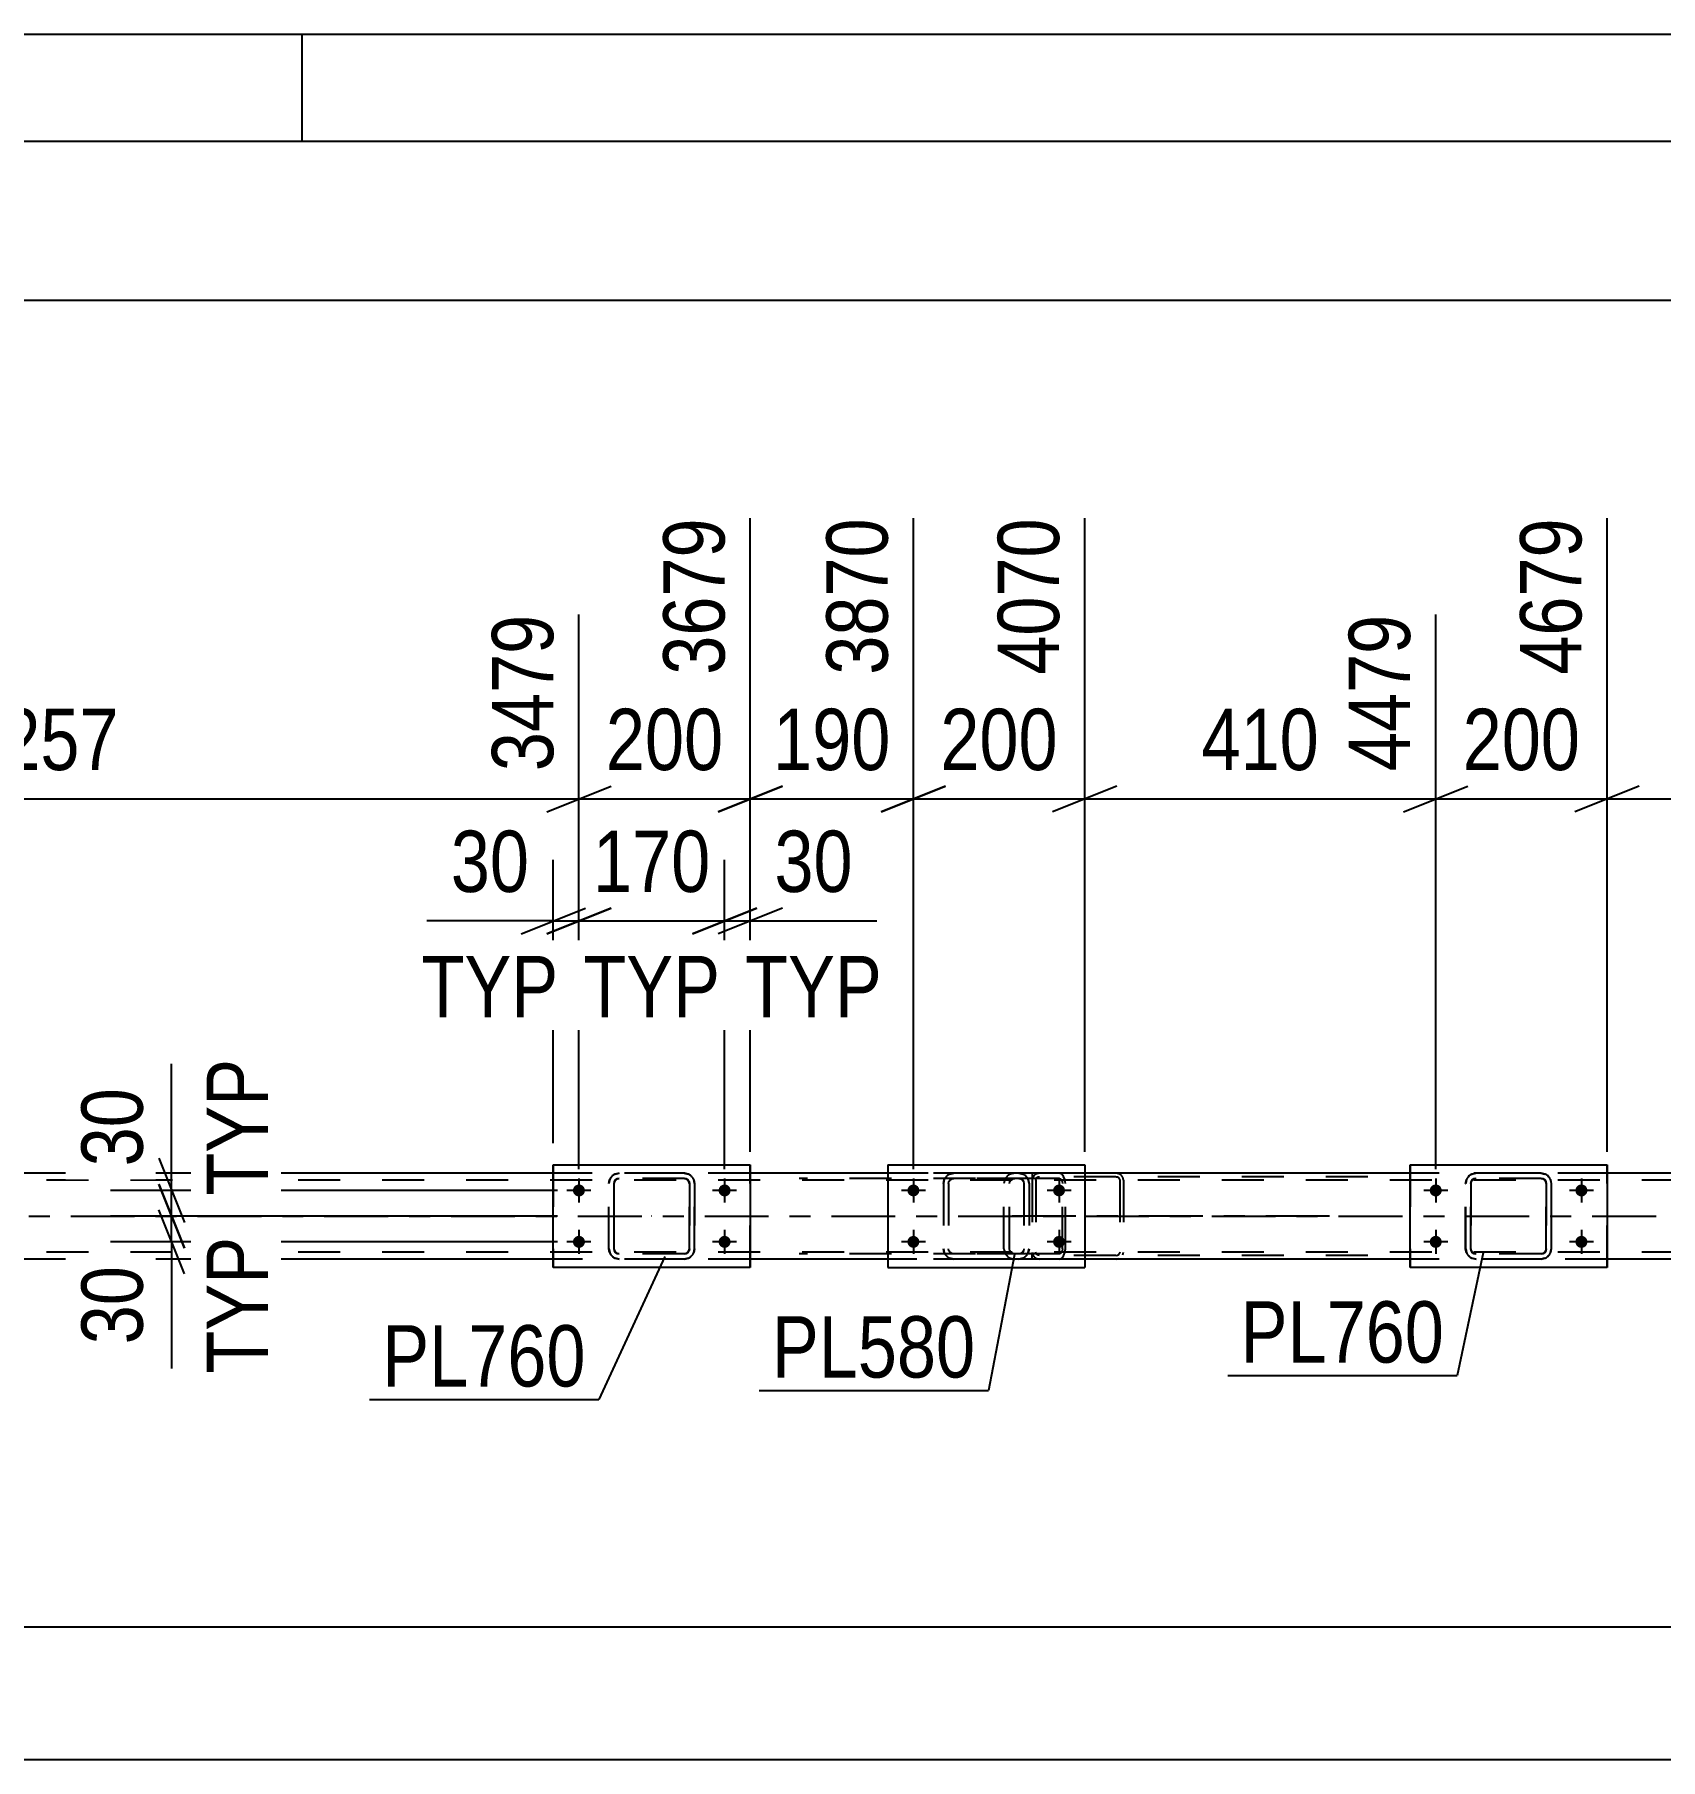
# Model space of a CAD drawing. Header units: millimetres. Extents: x -85 to 756, y -444 to 150.
# Drawn here: x 113.8 to 189.7, y 69.3 to 149.8 of the extents above; entities that cross this region are included whole.
import ezdxf

# ---------------------------------------------------------------- set-up
doc = ezdxf.new("R2010")
doc.units = ezdxf.units.MM
doc.linetypes.add('DXK_LINE_DOT2', pattern=[3.9198, 1.9599, -1.9599])
doc.linetypes.add('DXK_LINE_DOT3', pattern=[5.9187, 2.979, -0.9799, 0.9799, -0.9799])
doc.styles.add('Arial Narrow', font='ARIALN.TTF', dxfattribs={"height": 0.2})

# ---------------------------------------------------------------- blocks, each defined once
blk = doc.blocks.new('Unknown-814409655-1133')
at = {"color": 5, "linetype": 'Continuous'}
for p, q in [((756.248, 149.79), (-84.752, 149.79)), ((126.248, 144.79), (126.248, 149.79)), ((751.248, 144.79), (-79.752, 144.79))]:
    blk.add_line(p, q, dxfattribs=at)
blk = doc.blocks.new('Bolt-814409655-2665 - 2513')
at = {"linetype": 'Continuous'}
for points in [[(178.892, 95.829), (178.898, 95.887), (178.916, 95.943), (178.945, 95.994), (178.984, 96.037), (179.032, 96.071), (179.085, 96.095), (179.142, 96.107), (179.201, 96.107), (179.258, 96.095), (179.312, 96.071), (179.359, 96.037), (179.398, 95.994), (179.427, 95.943), (179.445, 95.887), (179.452, 95.829), (179.445, 95.771), (179.427, 95.715), (179.398, 95.664), (179.359, 95.621), (179.312, 95.586), (179.258, 95.563), (179.201, 95.551), (179.142, 95.551), (179.085, 95.563), (179.032, 95.586), (178.984, 95.621), (178.945, 95.664), (178.916, 95.715), (178.898, 95.771)], [(185.692, 95.829), (185.698, 95.887), (185.716, 95.943), (185.745, 95.994), (185.784, 96.037), (185.832, 96.071), (185.885, 96.095), (185.942, 96.107), (186.001, 96.107), (186.058, 96.095), (186.112, 96.071), (186.159, 96.037), (186.198, 95.994), (186.227, 95.943), (186.245, 95.887), (186.252, 95.829), (186.245, 95.771), (186.227, 95.715), (186.198, 95.664), (186.159, 95.621), (186.112, 95.586), (186.058, 95.563), (186.001, 95.551), (185.942, 95.551), (185.885, 95.563), (185.832, 95.586), (185.784, 95.621), (185.745, 95.664), (185.716, 95.715), (185.698, 95.771)], [(178.892, 93.429), (178.898, 93.487), (178.916, 93.543), (178.945, 93.594), (178.984, 93.637), (179.032, 93.671), (179.085, 93.695), (179.142, 93.707), (179.201, 93.707), (179.258, 93.695), (179.312, 93.671), (179.359, 93.637), (179.398, 93.594), (179.427, 93.543), (179.445, 93.487), (179.452, 93.429), (179.445, 93.371), (179.427, 93.315), (179.398, 93.264), (179.359, 93.221), (179.312, 93.186), (179.258, 93.163), (179.201, 93.151), (179.142, 93.151), (179.085, 93.163), (179.032, 93.186), (178.984, 93.221), (178.945, 93.264), (178.916, 93.315), (178.898, 93.371)], [(185.692, 93.429), (185.698, 93.487), (185.716, 93.543), (185.745, 93.594), (185.784, 93.637), (185.832, 93.671), (185.885, 93.695), (185.942, 93.707), (186.001, 93.707), (186.058, 93.695), (186.112, 93.671), (186.159, 93.637), (186.198, 93.594), (186.227, 93.543), (186.245, 93.487), (186.252, 93.429), (186.245, 93.371), (186.227, 93.315), (186.198, 93.264), (186.159, 93.221), (186.112, 93.186), (186.058, 93.163), (186.001, 93.151), (185.942, 93.151), (185.885, 93.163), (185.832, 93.186), (185.784, 93.221), (185.745, 93.264), (185.716, 93.315), (185.698, 93.371)]]:
    blk.add_hatch(color=1, dxfattribs=at).paths.add_polyline_path(points)
at = {"color": 1, "linetype": 'Continuous'}
for p, q in [((179.732, 95.829), (178.612, 95.829)), ((179.172, 96.389), (179.172, 95.269)), ((186.532, 95.829), (185.412, 95.829)), ((185.972, 96.389), (185.972, 95.269)), ((179.732, 93.429), (178.612, 93.429)), ((179.172, 93.989), (179.172, 92.869)), ((186.532, 93.429), (185.412, 93.429)), ((185.972, 93.989), (185.972, 92.869))]:
    blk.add_line(p, q, dxfattribs=at)
blk = doc.blocks.new('Part-814409655-2651 - 2513')
at = {"color": 7, "linetype": 'DXK_LINE_DOT2'}
for p, q in [((156.187, 96.149), (156.224, 96.333)), ((156.224, 96.333), (156.187, 96.149)), ((156.187, 96.149), (156.187, 93.109)), ((156.427, 96.149), (156.445, 96.241)), ((156.427, 96.149), (156.427, 93.109)), ((156.445, 96.241), (156.497, 96.319)), ((156.483, 96.592), (156.667, 96.629)), ((156.667, 96.629), (156.483, 96.592)), ((156.497, 96.319), (156.575, 96.371)), ((156.575, 96.371), (156.667, 96.389)), ((159.707, 96.629), (156.667, 96.629)), ((159.707, 96.389), (156.667, 96.389)), ((159.707, 96.629), (159.891, 96.592)), ((159.891, 96.592), (159.707, 96.629)), ((159.707, 96.389), (159.799, 96.371)), ((159.799, 96.371), (159.877, 96.319)), ((159.877, 96.319), (159.929, 96.241)), ((159.929, 96.241), (159.947, 96.149)), ((159.947, 96.149), (159.947, 93.109)), ((160.151, 96.333), (160.187, 96.149)), ((160.187, 96.149), (160.151, 96.333)), ((160.187, 96.149), (160.187, 93.109)), ((156.224, 92.925), (156.187, 93.109)), ((156.187, 93.109), (156.224, 92.925)), ((156.445, 93.017), (156.427, 93.109)), ((156.497, 92.939), (156.445, 93.017)), ((156.667, 92.629), (156.483, 92.666)), ((156.483, 92.666), (156.667, 92.629)), ((156.575, 92.887), (156.497, 92.939)), ((156.667, 92.869), (156.575, 92.887)), ((159.707, 92.869), (156.667, 92.869)), ((159.707, 92.629), (156.667, 92.629)), ((159.799, 92.887), (159.707, 92.869)), ((159.891, 92.666), (159.707, 92.629)), ((159.707, 92.629), (159.891, 92.666)), ((159.877, 92.939), (159.799, 92.887)), ((159.929, 93.017), (159.877, 92.939)), ((159.947, 93.109), (159.929, 93.017)), ((160.187, 93.109), (160.151, 92.925)), ((160.151, 92.925), (160.187, 93.109))]:
    blk.add_line(p, q, dxfattribs=at)
at = {"color": 7, "linetype": 'DXK_LINE_DOT3'}
blk.add_line((158.187, 94.629), (158.187, 94.629), dxfattribs=at)
at = {"color": 7, "linetype": 'DXK_LINE_DOT2'}
for centre, start, end in [((156.667, 96.149), 112.5, 157.5), ((156.667, 96.149), 112.5, 157.5), ((159.707, 96.149), 22.5, 67.5), ((159.707, 96.149), 22.5, 67.5), ((156.667, 93.109), 202.5, 247.5), ((156.667, 93.109), 202.5, 247.5), ((159.707, 93.109), 292.5, 337.5), ((159.707, 93.109), 292.5, 337.5)]:
    blk.add_arc(centre, 0.48, start, end, dxfattribs=at)
blk = doc.blocks.new('Part-814409655-2544 - 2513')
at = {"color": 2, "linetype": 'Continuous'}
for p, q in [((137.974, 92.229), (137.974, 97.029)), ((137.974, 97.029), (137.974, 97.029)), ((137.974, 97.029), (147.174, 97.029)), ((147.174, 97.029), (147.174, 92.229)), ((137.974, 92.229), (137.974, 92.229)), ((147.174, 92.229), (137.974, 92.229))]:
    blk.add_line(p, q, dxfattribs=at)
at = {"color": 7, "linetype": 'DXK_LINE_DOT2'}
for p, q in [((137.974, 97.029), (137.974, 92.229)), ((137.974, 97.029), (137.974, 97.029)), ((147.174, 92.229), (147.174, 97.029)), ((137.974, 92.229), (137.974, 92.229))]:
    blk.add_line(p, q, dxfattribs=at)
blk = doc.blocks.new('Part-814409655-2650 - 2513')
at = {"color": 2, "linetype": 'Continuous'}
for p, q in [((153.587, 97.029), (153.587, 92.229)), ((153.587, 97.029), (162.787, 97.029)), ((162.787, 97.029), (162.787, 92.229)), ((153.587, 92.229), (162.787, 92.229))]:
    blk.add_line(p, q, dxfattribs=at)
blk = doc.blocks.new('Bolt-814409655-2663 - 2513')
at = {"linetype": 'Continuous'}
for points in [[(138.894, 95.829), (138.9, 95.887), (138.919, 95.943), (138.948, 95.994), (138.987, 96.037), (139.034, 96.071), (139.088, 96.095), (139.145, 96.107), (139.204, 96.107), (139.261, 96.095), (139.314, 96.071), (139.362, 96.037), (139.401, 95.994), (139.43, 95.943), (139.448, 95.887), (139.454, 95.829), (139.448, 95.771), (139.43, 95.715), (139.401, 95.664), (139.362, 95.621), (139.314, 95.586), (139.261, 95.563), (139.204, 95.551), (139.145, 95.551), (139.088, 95.563), (139.034, 95.586), (138.987, 95.621), (138.948, 95.664), (138.919, 95.715), (138.9, 95.771)], [(145.694, 95.829), (145.7, 95.887), (145.719, 95.943), (145.748, 95.994), (145.787, 96.037), (145.834, 96.071), (145.888, 96.095), (145.945, 96.107), (146.004, 96.107), (146.061, 96.095), (146.114, 96.071), (146.162, 96.037), (146.201, 95.994), (146.23, 95.943), (146.248, 95.887), (146.254, 95.829), (146.248, 95.771), (146.23, 95.715), (146.201, 95.664), (146.162, 95.621), (146.114, 95.586), (146.061, 95.563), (146.004, 95.551), (145.945, 95.551), (145.888, 95.563), (145.834, 95.586), (145.787, 95.621), (145.748, 95.664), (145.719, 95.715), (145.7, 95.771)], [(138.894, 93.429), (138.9, 93.487), (138.919, 93.543), (138.948, 93.594), (138.987, 93.637), (139.034, 93.671), (139.088, 93.695), (139.145, 93.707), (139.204, 93.707), (139.261, 93.695), (139.314, 93.671), (139.362, 93.637), (139.401, 93.594), (139.43, 93.543), (139.448, 93.487), (139.454, 93.429), (139.448, 93.371), (139.43, 93.315), (139.401, 93.264), (139.362, 93.221), (139.314, 93.186), (139.261, 93.163), (139.204, 93.151), (139.145, 93.151), (139.088, 93.163), (139.034, 93.186), (138.987, 93.221), (138.948, 93.264), (138.919, 93.315), (138.9, 93.371)], [(145.694, 93.429), (145.7, 93.487), (145.719, 93.543), (145.748, 93.594), (145.787, 93.637), (145.834, 93.671), (145.888, 93.695), (145.945, 93.707), (146.004, 93.707), (146.061, 93.695), (146.114, 93.671), (146.162, 93.637), (146.201, 93.594), (146.23, 93.543), (146.248, 93.487), (146.254, 93.429), (146.248, 93.371), (146.23, 93.315), (146.201, 93.264), (146.162, 93.221), (146.114, 93.186), (146.061, 93.163), (146.004, 93.151), (145.945, 93.151), (145.888, 93.163), (145.834, 93.186), (145.787, 93.221), (145.748, 93.264), (145.719, 93.315), (145.7, 93.371)]]:
    blk.add_hatch(color=1, dxfattribs=at).paths.add_polyline_path(points)
at = {"color": 1, "linetype": 'Continuous'}
for p, q in [((139.734, 95.829), (138.614, 95.829)), ((139.174, 96.389), (139.174, 95.269)), ((146.534, 95.829), (145.414, 95.829)), ((145.974, 96.389), (145.974, 95.269)), ((139.734, 93.429), (138.614, 93.429)), ((139.174, 93.989), (139.174, 92.869)), ((146.534, 93.429), (145.414, 93.429)), ((145.974, 93.989), (145.974, 92.869))]:
    blk.add_line(p, q, dxfattribs=at)
blk = doc.blocks.new('Part-814409655-2599 - 2513')
at = {"color": 7, "linetype": 'DXK_LINE_DOT2'}
for p, q in [((645.447, 96.309), (44.426, 96.309)), ((645.447, 96.629), (54.506, 96.629)), ((147.174, 96.629), (137.974, 96.629)), ((162.787, 96.629), (153.587, 96.629)), ((187.172, 96.629), (177.972, 96.629)), ((645.447, 92.949), (44.426, 92.949)), ((147.174, 92.629), (137.974, 92.629)), ((162.787, 92.629), (153.587, 92.629)), ((187.172, 92.629), (177.972, 92.629))]:
    blk.add_line(p, q, dxfattribs=at)
at = {"color": 2, "linetype": 'Continuous'}
for p, q in [((137.974, 96.629), (108.627, 96.629)), ((153.587, 96.629), (147.174, 96.629)), ((177.972, 96.629), (162.787, 96.629)), ((204.668, 96.629), (187.172, 96.629)), ((137.974, 92.629), (108.627, 92.629)), ((153.587, 92.629), (147.174, 92.629)), ((177.972, 92.629), (162.787, 92.629)), ((204.668, 92.629), (187.172, 92.629))]:
    blk.add_line(p, q, dxfattribs=at)
at = {"color": 7, "linetype": 'DXK_LINE_DOT3'}
blk.add_line((44.426, 94.629), (645.447, 94.629), dxfattribs=at)
blk = doc.blocks.new('Bolt-814409655-2664 - 2513')
at = {"linetype": 'Continuous'}
for points in [[(154.787, 95.549, -1), (154.787, 96.109, -1)], [(161.587, 95.549, -1), (161.587, 96.109, -1)], [(154.787, 93.149, -1), (154.787, 93.709, -1)], [(161.587, 93.149, -1), (161.587, 93.709, -1)]]:
    blk.add_hatch(color=1, dxfattribs=at).paths.add_polyline_path(points)
at = {"color": 1, "linetype": 'Continuous'}
for p, q in [((155.347, 95.829), (154.227, 95.829)), ((154.787, 96.389), (154.787, 95.269)), ((162.147, 95.829), (161.027, 95.829)), ((161.587, 96.389), (161.587, 95.269)), ((155.347, 93.429), (154.227, 93.429)), ((154.787, 93.989), (154.787, 92.869)), ((162.147, 93.429), (161.027, 93.429)), ((161.587, 93.989), (161.587, 92.869))]:
    blk.add_line(p, q, dxfattribs=at)
blk = doc.blocks.new('Part-814409655-2765 - 2513')
at = {"color": 7, "linetype": 'DXK_LINE_DOT2'}
for p, q in [((161.609, 96.629), (149.453, 96.629)), ((161.609, 96.389), (149.453, 96.389)), ((159.044, 96.285), (159.015, 96.149)), ((159.015, 93.109), (159.015, 96.149)), ((159.054, 96.333), (159.044, 96.285)), ((159.267, 96.149), (159.286, 96.241)), ((159.267, 93.109), (159.267, 96.149)), ((159.286, 96.241), (159.34, 96.319)), ((159.518, 96.629), (159.326, 96.592)), ((159.34, 96.319), (159.422, 96.371)), ((159.422, 96.371), (159.518, 96.389)), ((160.333, 96.629), (160.333, 96.389)), ((161.713, 96.592), (161.609, 96.629)), ((161.609, 96.389), (161.661, 96.371)), ((161.661, 96.371), (161.705, 96.319)), ((161.705, 96.319), (161.734, 96.241)), ((161.801, 96.488), (161.713, 96.592)), ((161.734, 96.241), (161.745, 96.149)), ((161.745, 93.109), (161.745, 96.149)), ((161.86, 96.333), (161.801, 96.488)), ((161.88, 96.149), (161.86, 96.333)), ((161.88, 93.109), (161.88, 96.149)), ((161.609, 92.869), (149.453, 92.869)), ((161.609, 92.629), (149.453, 92.629)), ((159.015, 93.109), (159.029, 93.043)), ((159.029, 93.043), (159.054, 92.925)), ((159.286, 93.017), (159.267, 93.109)), ((159.34, 92.939), (159.286, 93.017)), ((159.326, 92.666), (159.518, 92.629)), ((159.422, 92.887), (159.34, 92.939)), ((159.518, 92.869), (159.422, 92.887)), ((160.333, 92.629), (160.333, 92.869)), ((161.661, 92.887), (161.609, 92.869)), ((161.609, 92.629), (161.713, 92.666)), ((161.705, 92.939), (161.661, 92.887)), ((161.734, 93.017), (161.705, 92.939)), ((161.713, 92.666), (161.801, 92.77)), ((161.745, 93.109), (161.734, 93.017)), ((161.801, 92.77), (161.813, 92.801)), ((161.813, 92.801), (161.86, 92.925)), ((161.86, 92.925), (161.88, 93.109))]:
    blk.add_line(p, q, dxfattribs=at)
for centre, start, end in [((159.503, 96.134), 111.1941, 156.15059), ((159.503, 93.124), 203.84941, 248.8059)]:
    blk.add_arc(centre, 0.492, start, end, dxfattribs=at)
blk = doc.blocks.new('Part-814409655-2816 - 2513')
at = {"color": 7, "linetype": 'DXK_LINE_DOT2'}
for p, q in [((160.359, 96.431), (160.333, 96.309)), ((160.333, 96.309), (160.333, 92.949)), ((160.503, 96.309), (160.516, 96.37)), ((160.503, 96.309), (160.503, 92.949)), ((160.516, 96.37), (160.553, 96.422)), ((160.674, 96.629), (160.543, 96.605)), ((160.553, 96.422), (160.608, 96.457)), ((160.608, 96.457), (160.674, 96.469)), ((176.003, 96.629), (160.674, 96.629)), ((176.003, 96.469), (160.674, 96.469)), ((164.38, 96.605), (164.249, 96.629)), ((164.249, 96.469), (164.314, 96.457)), ((164.314, 96.457), (164.339, 96.442)), ((164.339, 96.442), (164.37, 96.422)), ((164.37, 96.422), (164.407, 96.37)), ((164.407, 96.37), (164.42, 96.309)), ((164.42, 96.309), (164.42, 92.949)), ((164.59, 96.309), (164.564, 96.431)), ((164.59, 96.309), (164.59, 92.949)), ((160.333, 92.949), (160.359, 92.827)), ((160.516, 92.888), (160.503, 92.949)), ((160.553, 92.836), (160.516, 92.888)), ((160.543, 92.653), (160.674, 92.629)), ((160.608, 92.801), (160.553, 92.836)), ((160.674, 92.789), (160.608, 92.801)), ((176.003, 92.789), (160.674, 92.789)), ((176.003, 92.629), (160.674, 92.629)), ((164.249, 92.789), (164.314, 92.801)), ((164.249, 92.629), (164.38, 92.653)), ((164.314, 92.801), (164.339, 92.816)), ((164.339, 92.816), (164.37, 92.836)), ((164.407, 92.888), (164.37, 92.836)), ((164.42, 92.949), (164.407, 92.888)), ((164.564, 92.827), (164.59, 92.949))]:
    blk.add_line(p, q, dxfattribs=at)
at = {"color": 7, "linetype": 'DXK_LINE_DOT3'}
blk.add_line((174.215, 94.629), (159.041, 94.629), dxfattribs=at)
at = {"color": 7, "linetype": 'DXK_LINE_DOT2'}
for centre, start, end in [((160.661, 96.295), 110.75831, 155.68004), ((164.262, 96.295), 24.31996, 69.24168), ((160.661, 92.963), 204.31996, 249.24168)]:
    blk.add_arc(centre, 0.331, start, end, dxfattribs=at)
blk = doc.blocks.new('Part-814409655-2821 - 2513')
at = {"color": 7, "linetype": 'DXK_LINE_DOT2'}
for p, q in [((140.57, 96.149), (140.606, 96.333)), ((140.57, 96.149), (140.574, 96.149)), ((140.57, 93.109), (140.57, 96.149)), ((140.611, 96.333), (140.574, 96.149)), ((140.574, 93.109), (140.574, 96.149)), ((140.828, 96.241), (140.81, 96.149)), ((140.814, 96.149), (140.81, 96.149)), ((140.81, 96.149), (140.81, 93.109)), ((140.814, 96.149), (140.832, 96.241)), ((140.814, 93.109), (140.814, 96.149)), ((140.88, 96.319), (140.828, 96.241)), ((140.832, 96.241), (140.885, 96.319)), ((140.866, 96.592), (141.05, 96.629)), ((140.866, 96.592), (140.871, 96.592)), ((141.054, 96.629), (140.871, 96.592)), ((140.958, 96.371), (140.88, 96.319)), ((140.885, 96.319), (140.962, 96.371)), ((141.05, 96.389), (140.958, 96.371)), ((140.962, 96.371), (141.054, 96.389)), ((144.094, 96.629), (141.05, 96.629)), ((144.094, 96.389), (141.05, 96.389)), ((144.09, 96.629), (144.273, 96.592)), ((144.181, 96.371), (144.09, 96.389)), ((144.278, 96.592), (144.094, 96.629)), ((144.094, 96.389), (144.186, 96.371)), ((144.181, 96.371), (144.186, 96.371)), ((144.259, 96.319), (144.181, 96.371)), ((144.186, 96.371), (144.264, 96.319)), ((144.311, 96.241), (144.259, 96.319)), ((144.264, 96.319), (144.316, 96.241)), ((144.33, 96.149), (144.311, 96.241)), ((144.316, 96.241), (144.334, 96.149)), ((144.334, 96.149), (144.33, 96.149)), ((144.33, 96.149), (144.33, 93.109)), ((144.334, 93.109), (144.334, 96.149)), ((144.533, 96.333), (144.57, 96.149)), ((144.574, 96.149), (144.538, 96.333)), ((144.574, 96.149), (144.57, 96.149)), ((144.57, 96.149), (144.57, 93.109)), ((144.574, 93.109), (144.574, 96.149)), ((140.574, 93.109), (140.57, 93.109)), ((140.606, 92.925), (140.57, 93.109)), ((140.574, 93.109), (140.611, 92.925)), ((140.81, 93.109), (140.814, 93.109)), ((140.81, 93.109), (140.828, 93.017)), ((140.832, 93.017), (140.814, 93.109)), ((140.828, 93.017), (140.88, 92.939)), ((140.885, 92.939), (140.832, 93.017)), ((140.866, 92.666), (140.871, 92.666)), ((141.05, 92.629), (140.866, 92.666)), ((140.871, 92.666), (141.054, 92.629)), ((140.88, 92.939), (140.958, 92.887)), ((140.962, 92.887), (140.885, 92.939)), ((140.958, 92.887), (141.05, 92.869)), ((141.054, 92.869), (140.962, 92.887)), ((144.094, 92.869), (141.05, 92.869)), ((144.094, 92.629), (141.05, 92.629)), ((144.09, 92.869), (144.181, 92.887)), ((144.273, 92.666), (144.09, 92.629)), ((144.186, 92.887), (144.094, 92.869)), ((144.094, 92.629), (144.278, 92.666)), ((144.181, 92.887), (144.259, 92.939)), ((144.181, 92.887), (144.186, 92.887)), ((144.264, 92.939), (144.186, 92.887)), ((144.259, 92.939), (144.311, 93.017)), ((144.316, 93.017), (144.264, 92.939)), ((144.311, 93.017), (144.33, 93.109)), ((144.334, 93.109), (144.316, 93.017)), ((144.33, 93.109), (144.334, 93.109)), ((144.57, 93.109), (144.533, 92.925)), ((144.538, 92.925), (144.574, 93.109)), ((144.57, 93.109), (144.574, 93.109))]:
    blk.add_line(p, q, dxfattribs=at)
at = {"color": 7, "linetype": 'DXK_LINE_DOT3'}
blk.add_line((142.577, 94.629), (142.566, 94.629), dxfattribs=at)
at = {"color": 7, "linetype": 'DXK_LINE_DOT2'}
for centre, start, end in [((141.05, 96.149), 112.5, 157.5), ((141.054, 96.149), 112.5, 157.5), ((144.09, 96.149), 22.5, 67.5), ((144.094, 96.149), 22.5, 67.5), ((141.05, 93.109), 202.5, 247.5), ((141.054, 93.109), 202.5, 247.5), ((144.09, 93.109), 292.5, 337.5), ((144.094, 93.109), 292.5, 337.5)]:
    blk.add_arc(centre, 0.48, start, end, dxfattribs=at)
blk = doc.blocks.new('Part-814409655-2822 - 2513')
at = {"color": 7, "linetype": 'DXK_LINE_DOT2'}
for p, q in [((180.567, 96.149), (180.603, 96.333)), ((180.567, 96.149), (180.571, 96.149)), ((180.567, 93.109), (180.567, 96.149)), ((180.608, 96.333), (180.571, 96.149)), ((180.571, 93.109), (180.571, 96.149)), ((180.825, 96.241), (180.807, 96.149)), ((180.811, 96.149), (180.807, 96.149)), ((180.807, 96.149), (180.807, 93.109)), ((180.811, 96.149), (180.83, 96.241)), ((180.811, 93.109), (180.811, 96.149)), ((180.877, 96.319), (180.825, 96.241)), ((180.83, 96.241), (180.882, 96.319)), ((180.863, 96.592), (181.047, 96.629)), ((180.863, 96.592), (180.868, 96.592)), ((181.051, 96.629), (180.868, 96.592)), ((180.955, 96.371), (180.877, 96.319)), ((180.882, 96.319), (180.96, 96.371)), ((181.047, 96.389), (180.955, 96.371)), ((180.96, 96.371), (181.051, 96.389)), ((184.091, 96.629), (181.047, 96.629)), ((184.091, 96.389), (181.047, 96.389)), ((184.087, 96.629), (184.27, 96.592)), ((184.179, 96.371), (184.087, 96.389)), ((184.275, 96.592), (184.091, 96.629)), ((184.091, 96.389), (184.183, 96.371)), ((184.179, 96.371), (184.183, 96.371)), ((184.256, 96.319), (184.179, 96.371)), ((184.183, 96.371), (184.261, 96.319)), ((184.308, 96.241), (184.256, 96.319)), ((184.261, 96.319), (184.313, 96.241)), ((184.327, 96.149), (184.308, 96.241)), ((184.313, 96.241), (184.331, 96.149)), ((184.331, 96.149), (184.327, 96.149)), ((184.327, 96.149), (184.327, 93.109)), ((184.331, 93.109), (184.331, 96.149)), ((184.53, 96.333), (184.567, 96.149)), ((184.571, 96.149), (184.535, 96.333)), ((184.571, 96.149), (184.567, 96.149)), ((184.567, 96.149), (184.567, 93.109)), ((184.571, 93.109), (184.571, 96.149)), ((180.571, 93.109), (180.567, 93.109)), ((180.603, 92.925), (180.567, 93.109)), ((180.571, 93.109), (180.608, 92.925)), ((180.807, 93.109), (180.811, 93.109)), ((180.807, 93.109), (180.825, 93.017)), ((180.83, 93.017), (180.811, 93.109)), ((180.825, 93.017), (180.877, 92.939)), ((180.882, 92.939), (180.83, 93.017)), ((180.863, 92.666), (180.868, 92.666)), ((181.047, 92.629), (180.863, 92.666)), ((180.868, 92.666), (181.051, 92.629)), ((180.877, 92.939), (180.955, 92.887)), ((180.96, 92.887), (180.882, 92.939)), ((180.955, 92.887), (181.047, 92.869)), ((181.051, 92.869), (180.96, 92.887)), ((184.091, 92.869), (181.047, 92.869)), ((184.091, 92.629), (181.047, 92.629)), ((184.087, 92.869), (184.179, 92.887)), ((184.27, 92.666), (184.087, 92.629)), ((184.183, 92.887), (184.091, 92.869)), ((184.091, 92.629), (184.275, 92.666)), ((184.179, 92.887), (184.256, 92.939)), ((184.179, 92.887), (184.183, 92.887)), ((184.261, 92.939), (184.183, 92.887)), ((184.256, 92.939), (184.308, 93.017)), ((184.313, 93.017), (184.261, 92.939)), ((184.308, 93.017), (184.327, 93.109)), ((184.331, 93.109), (184.313, 93.017)), ((184.327, 93.109), (184.331, 93.109)), ((184.567, 93.109), (184.53, 92.925)), ((184.535, 92.925), (184.571, 93.109)), ((184.567, 93.109), (184.571, 93.109))]:
    blk.add_line(p, q, dxfattribs=at)
at = {"color": 7, "linetype": 'DXK_LINE_DOT3'}
blk.add_line((182.575, 94.629), (182.564, 94.629), dxfattribs=at)
at = {"color": 7, "linetype": 'DXK_LINE_DOT2'}
for centre, start, end in [((181.047, 96.149), 112.5, 157.5), ((181.051, 96.149), 112.5, 157.5), ((184.087, 96.149), 22.5, 67.5), ((184.091, 96.149), 22.5, 67.5), ((181.047, 93.109), 202.5, 247.5), ((181.051, 93.109), 202.5, 247.5), ((184.087, 93.109), 292.5, 337.5), ((184.091, 93.109), 292.5, 337.5)]:
    blk.add_arc(centre, 0.48, start, end, dxfattribs=at)
blk = doc.blocks.new('Part-814409655-2827 - 2513')
at = {"color": 2, "linetype": 'Continuous'}
for p, q in [((177.972, 97.029), (177.971, 97.029)), ((177.972, 92.229), (177.972, 97.029)), ((177.972, 97.029), (187.172, 97.029)), ((187.172, 97.029), (187.172, 92.229)), ((177.971, 92.229), (177.972, 92.229)), ((187.172, 92.229), (177.972, 92.229))]:
    blk.add_line(p, q, dxfattribs=at)
at = {"color": 7, "linetype": 'DXK_LINE_DOT2'}
for p, q in [((177.971, 97.029), (177.971, 92.229)), ((177.972, 97.029), (177.971, 97.029)), ((187.171, 92.229), (187.171, 97.029)), ((177.972, 92.229), (177.971, 92.229))]:
    blk.add_line(p, q, dxfattribs=at)
blk = doc.blocks.new('StraightDimension-814409655-26060 - 2513')
at = {"color": 7, "linetype": 'Continuous'}
for p, q in [((154.787, 96.829), (154.787, 127.215)), ((162.787, 97.629), (162.787, 127.215)), ((153.287, 113.503), (156.287, 114.703)), ((164.287, 114.703), (161.287, 113.503)), ((154.787, 114.103), (162.787, 114.103))]:
    blk.add_line(p, q, dxfattribs=at)
at = {"color": 0}
blk.add_wipeout([(162.129, 114.853), (162.129, 119.053), (155.445, 119.053), (155.445, 114.853)], dxfattribs=at)
at = {"color": 3, "style": 'Arial Narrow'}
blk.add_text('200', height=2.8633, dxfattribs=at).set_placement((156.045, 115.453))
at = {"color": 0, "linetype": 'Continuous'}
blk.add_wipeout([(162.187, 127.815), (157.987, 127.815), (157.987, 119.303), (162.187, 119.303)], dxfattribs=at)
at = {"color": 3, "linetype": 'Continuous', "style": 'Arial Narrow'}
blk.add_text('4070', height=2.8633, rotation=90.00021, dxfattribs=at).set_placement((161.587, 119.903))
blk = doc.blocks.new('StraightDimension-814409655-26752 - 2513')
at = {"color": 7, "linetype": 'Continuous'}
for p, q in [((137.974, 98.029), (137.974, 111.262)), ((139.174, 96.829), (139.174, 111.262)), ((136.474, 107.812), (139.474, 109.012)), ((140.674, 109.012), (137.674, 107.812)), ((137.974, 108.412), (132.068, 108.412)), ((137.974, 108.412), (132.068, 108.412)), ((137.974, 108.412), (139.174, 108.412))]:
    blk.add_line(p, q, dxfattribs=at)
at = {"color": 0}
blk.add_wipeout([(137.449, 109.162), (137.449, 113.362), (132.593, 113.362), (132.593, 109.162)], dxfattribs=at)
at = {"color": 0, "linetype": 'Continuous'}
blk.add_wipeout([(138.816, 103.312), (138.816, 107.512), (131.227, 107.512), (131.227, 103.312)], dxfattribs=at)
at = {"color": 3, "style": 'Arial Narrow'}
blk.add_text('30', height=2.8633, dxfattribs=at).set_placement((133.193, 109.762))
at = {"color": 3, "linetype": 'Continuous', "style": 'Arial Narrow'}
blk.add_text('TYP', height=2.8633, dxfattribs=at).set_placement((131.827, 103.912))
blk = doc.blocks.new('StraightDimension-814409655-26061 - 2513')
at = {"color": 7, "linetype": 'Continuous'}
for p, q in [((147.174, 97.629), (147.174, 127.215)), ((154.787, 96.829), (154.787, 127.215)), ((145.674, 113.503), (148.674, 114.703)), ((156.287, 114.703), (153.287, 113.503)), ((147.174, 114.103), (154.787, 114.103))]:
    blk.add_line(p, q, dxfattribs=at)
at = {"color": 0}
blk.add_wipeout([(154.323, 114.853), (154.323, 119.053), (147.639, 119.053), (147.639, 114.853)], dxfattribs=at)
at = {"color": 3, "style": 'Arial Narrow'}
blk.add_text('190', height=2.8633, dxfattribs=at).set_placement((148.239, 115.453))
at = {"color": 0, "linetype": 'Continuous'}
blk.add_wipeout([(154.187, 127.815), (149.987, 127.815), (149.987, 119.302), (154.187, 119.303)], dxfattribs=at)
at = {"color": 3, "linetype": 'Continuous', "style": 'Arial Narrow'}
blk.add_text('3870', height=2.8633, rotation=90.00021, dxfattribs=at).set_placement((153.587, 119.903))
blk = doc.blocks.new('StraightDimension-814409655-2954 - 2513')
at = {"color": 7, "linetype": 'Continuous'}
blk.add_line((79.289, 75.451), (645.447, 75.451), dxfattribs=at)
blk = doc.blocks.new('StraightDimension-814409655-2959 - 2513')
at = {"color": 7, "linetype": 'Continuous'}
blk.add_line((6.914, 137.385), (646.087, 137.385), dxfattribs=at)
blk = doc.blocks.new('StraightDimension-814409655-3033 - 2513')
at = {"color": 7, "linetype": 'Continuous'}
blk.add_line((7.554, 69.265), (645.447, 69.265), dxfattribs=at)
blk = doc.blocks.new('StraightDimension-814409655-26057 - 2513')
at = {"color": 7, "linetype": 'Continuous'}
for p, q in [((187.171, 97.629), (187.171, 127.215)), ((205.868, 96.829), (205.868, 122.715)), ((188.671, 114.703), (185.671, 113.503)), ((204.368, 113.503), (207.368, 114.703)), ((187.171, 114.103), (205.868, 114.103))]:
    blk.add_line(p, q, dxfattribs=at)
at = {"color": 0}
blk.add_wipeout([(199.862, 114.853), (199.862, 119.053), (193.177, 119.053), (193.177, 114.853)], dxfattribs=at)
at = {"color": 3, "style": 'Arial Narrow'}
blk.add_text('467', height=2.8633, dxfattribs=at).set_placement((193.777, 115.453))
at = {"color": 0, "linetype": 'Continuous'}
blk.add_wipeout([(205.268, 123.315), (201.068, 123.315), (201.068, 114.802), (205.268, 114.803)], dxfattribs=at)
at = {"color": 3, "linetype": 'Continuous', "style": 'Arial Narrow'}
blk.add_text('5147', height=2.8633, rotation=90.00021, dxfattribs=at).set_placement((204.668, 115.403))
blk = doc.blocks.new('StraightDimension-814409655-26058 - 2513')
at = {"color": 7, "linetype": 'Continuous'}
for p, q in [((187.171, 97.629), (187.171, 127.215)), ((179.171, 96.829), (179.171, 122.715)), ((177.671, 113.503), (180.671, 114.703)), ((188.671, 114.703), (185.671, 113.503)), ((179.171, 114.103), (187.171, 114.103))]:
    blk.add_line(p, q, dxfattribs=at)
at = {"color": 0}
blk.add_wipeout([(186.514, 114.853), (186.514, 119.053), (179.829, 119.053), (179.829, 114.853)], dxfattribs=at)
at = {"color": 3, "style": 'Arial Narrow'}
blk.add_text('200', height=2.8633, dxfattribs=at).set_placement((180.429, 115.453))
at = {"color": 0, "linetype": 'Continuous'}
blk.add_wipeout([(186.571, 127.815), (182.371, 127.815), (182.371, 119.303), (186.571, 119.303)], dxfattribs=at)
at = {"color": 3, "linetype": 'Continuous', "style": 'Arial Narrow'}
blk.add_text('4679', height=2.8633, rotation=90.00021, dxfattribs=at).set_placement((185.971, 119.903))
blk = doc.blocks.new('StraightDimension-814409655-26059 - 2513')
at = {"color": 7, "linetype": 'Continuous'}
for p, q in [((162.787, 97.629), (162.787, 127.215)), ((179.171, 96.829), (179.171, 122.715)), ((164.287, 114.703), (161.287, 113.503)), ((177.671, 113.503), (180.671, 114.703)), ((162.787, 114.103), (179.171, 114.103))]:
    blk.add_line(p, q, dxfattribs=at)
at = {"color": 0}
blk.add_wipeout([(174.322, 114.853), (174.322, 119.053), (167.637, 119.053), (167.637, 114.853)], dxfattribs=at)
at = {"color": 3, "style": 'Arial Narrow'}
blk.add_text('410', height=2.8633, dxfattribs=at).set_placement((168.237, 115.453))
at = {"color": 0, "linetype": 'Continuous'}
blk.add_wipeout([(178.571, 123.315), (174.371, 123.315), (174.371, 114.802), (178.571, 114.803)], dxfattribs=at)
at = {"color": 3, "linetype": 'Continuous', "style": 'Arial Narrow'}
blk.add_text('4479', height=2.8633, rotation=90.00021, dxfattribs=at).set_placement((177.971, 115.403))
blk = doc.blocks.new('StraightDimension-814409655-26062 - 2513')
at = {"color": 7, "linetype": 'Continuous'}
for p, q in [((147.174, 97.629), (147.174, 127.215)), ((139.174, 96.829), (139.174, 122.715)), ((137.674, 113.503), (140.674, 114.703)), ((148.674, 114.703), (145.674, 113.503)), ((139.174, 114.103), (147.174, 114.103))]:
    blk.add_line(p, q, dxfattribs=at)
at = {"color": 0}
blk.add_wipeout([(146.517, 114.853), (146.517, 119.053), (139.832, 119.053), (139.832, 114.853)], dxfattribs=at)
at = {"color": 3, "style": 'Arial Narrow'}
blk.add_text('200', height=2.8633, dxfattribs=at).set_placement((140.432, 115.453))
at = {"color": 0, "linetype": 'Continuous'}
blk.add_wipeout([(146.574, 127.815), (142.374, 127.815), (142.374, 119.303), (146.574, 119.303)], dxfattribs=at)
at = {"color": 3, "linetype": 'Continuous', "style": 'Arial Narrow'}
blk.add_text('3679', height=2.8633, rotation=90.00021, dxfattribs=at).set_placement((145.974, 119.903))
blk = doc.blocks.new('StraightDimension-814409655-26063 - 2513')
at = {"color": 7, "linetype": 'Continuous'}
for p, q in [((88.909, 97.629), (88.909, 127.215)), ((139.174, 96.829), (139.174, 122.715)), ((90.409, 114.703), (87.409, 113.503)), ((137.674, 113.503), (140.674, 114.703)), ((88.909, 114.103), (139.174, 114.103))]:
    blk.add_line(p, q, dxfattribs=at)
at = {"color": 0}
blk.add_wipeout([(118.298, 114.853), (118.298, 119.053), (109.785, 119.053), (109.785, 114.853)], dxfattribs=at)
at = {"color": 3, "style": 'Arial Narrow'}
blk.add_text('1257', height=2.8633, dxfattribs=at).set_placement((110.385, 115.453))
at = {"color": 0, "linetype": 'Continuous'}
blk.add_wipeout([(138.574, 123.315), (134.374, 123.315), (134.374, 114.802), (138.574, 114.803)], dxfattribs=at)
at = {"color": 3, "linetype": 'Continuous', "style": 'Arial Narrow'}
blk.add_text('3479', height=2.8633, rotation=90.00021, dxfattribs=at).set_placement((137.974, 115.403))
blk = doc.blocks.new('StraightDimension-814409655-26750 - 2513')
at = {"color": 7, "linetype": 'Continuous'}
for p, q in [((145.974, 96.829), (145.974, 111.262)), ((147.174, 98.029), (147.174, 111.262)), ((144.474, 107.812), (147.474, 109.012)), ((148.674, 109.012), (145.674, 107.812)), ((145.974, 108.412), (147.174, 108.412)), ((147.174, 108.412), (153.08, 108.412)), ((147.174, 108.412), (153.08, 108.412))]:
    blk.add_line(p, q, dxfattribs=at)
at = {"color": 0}
blk.add_wipeout([(152.555, 109.162), (152.555, 113.362), (147.699, 113.362), (147.699, 109.162)], dxfattribs=at)
at = {"color": 0, "linetype": 'Continuous'}
blk.add_wipeout([(153.922, 103.312), (153.922, 107.512), (146.333, 107.512), (146.333, 103.312)], dxfattribs=at)
at = {"color": 3, "style": 'Arial Narrow'}
blk.add_text('30', height=2.8633, dxfattribs=at).set_placement((148.299, 109.762))
at = {"color": 3, "linetype": 'Continuous', "style": 'Arial Narrow'}
blk.add_text('TYP', height=2.8633, dxfattribs=at).set_placement((146.933, 103.912))
blk = doc.blocks.new('StraightDimension-814409655-26751 - 2513')
at = {"color": 7, "linetype": 'Continuous'}
for p, q in [((139.174, 96.829), (139.174, 111.262)), ((145.974, 96.829), (145.974, 111.262)), ((137.674, 107.812), (140.674, 109.012)), ((147.474, 109.012), (144.474, 107.812)), ((139.174, 108.412), (145.974, 108.412))]:
    blk.add_line(p, q, dxfattribs=at)
at = {"color": 0}
blk.add_wipeout([(145.917, 109.162), (145.917, 113.362), (139.232, 113.362), (139.232, 109.162)], dxfattribs=at)
at = {"color": 0, "linetype": 'Continuous'}
blk.add_wipeout([(146.369, 103.312), (146.369, 107.512), (138.78, 107.512), (138.78, 103.312)], dxfattribs=at)
at = {"color": 3, "style": 'Arial Narrow'}
blk.add_text('170', height=2.8633, dxfattribs=at).set_placement((139.832, 109.762))
at = {"color": 3, "linetype": 'Continuous', "style": 'Arial Narrow'}
blk.add_text('TYP', height=2.8633, dxfattribs=at).set_placement((139.38, 103.912))
blk = doc.blocks.new('StraightDimension-814409655-26782 - 2513')
at = {"color": 7, "linetype": 'Continuous'}
for p, q in [((120.161, 95.829), (120.161, 101.735)), ((120.161, 95.829), (120.161, 101.735)), ((119.561, 97.329), (120.761, 94.329)), ((138.174, 95.829), (117.311, 95.829)), ((120.761, 93.129), (119.561, 96.129)), ((120.161, 94.629), (120.161, 95.829)), ((138.174, 94.629), (117.311, 94.629))]:
    blk.add_line(p, q, dxfattribs=at)
at = {"color": 0, "linetype": 'Continuous'}
blk.add_wipeout([(125.261, 102.577), (121.061, 102.577), (121.061, 94.987), (125.261, 94.987)], dxfattribs=at)
at = {"color": 0}
blk.add_wipeout([(119.411, 101.21), (115.211, 101.21), (115.211, 96.354), (119.411, 96.354)], dxfattribs=at)
at = {"color": 3, "linetype": 'Continuous', "style": 'Arial Narrow'}
blk.add_text('TYP', height=2.8633, rotation=90.00021, dxfattribs=at).set_placement((124.661, 95.587))
at = {"color": 3, "style": 'Arial Narrow'}
blk.add_text('30', height=2.8633, rotation=90.00021, dxfattribs=at).set_placement((118.811, 96.954))
blk = doc.blocks.new('StraightDimension-814409655-26783 - 2513')
at = {"color": 7, "linetype": 'Continuous'}
for p, q in [((119.561, 96.129), (120.761, 93.129)), ((138.174, 94.629), (117.311, 94.629)), ((120.761, 91.929), (119.561, 94.929)), ((120.161, 93.429), (120.161, 94.629)), ((138.174, 93.429), (117.311, 93.429)), ((120.161, 93.429), (120.161, 87.523)), ((120.161, 93.429), (120.161, 87.523))]:
    blk.add_line(p, q, dxfattribs=at)
at = {"color": 0, "linetype": 'Continuous'}
blk.add_wipeout([(125.261, 94.271), (121.061, 94.271), (121.061, 86.681), (125.261, 86.681)], dxfattribs=at)
at = {"color": 0}
blk.add_wipeout([(119.411, 92.904), (115.211, 92.904), (115.211, 88.048), (119.411, 88.048)], dxfattribs=at)
at = {"color": 3, "linetype": 'Continuous', "style": 'Arial Narrow'}
blk.add_text('TYP', height=2.8633, rotation=90.00021, dxfattribs=at).set_placement((124.661, 87.281))
at = {"color": 3, "style": 'Arial Narrow'}
blk.add_text('30', height=2.8633, rotation=90.00021, dxfattribs=at).set_placement((118.811, 88.648))
blk = doc.blocks.new('Mark-814409655-2540 - 2513')
at = {"color": 30, "linetype": 'Continuous'}
for p in [(143.186, 92.741), (129.395, 86.077)]:
    blk.add_line(p, (140.099, 86.077), dxfattribs=at)
at = {"color": 0}
blk.add_wipeout([(139.499, 86.677), (139.499, 89.677), (129.995, 89.677), (129.995, 86.677)], dxfattribs=at)
blk.add_wipeout([(139.499, 86.677), (139.499, 89.677), (129.995, 89.677), (129.995, 86.677)], dxfattribs=at)
at = {"color": 3, "style": 'Arial Narrow'}
blk.add_text('PL760', height=2.8633, dxfattribs=at).set_placement((129.995, 86.677))
blk = doc.blocks.new('Mark-814409655-2646 - 2513')
at = {"color": 30, "linetype": 'Continuous'}
for p in [(159.506, 92.836), (147.582, 86.495)]:
    blk.add_line(p, (158.286, 86.495), dxfattribs=at)
at = {"color": 0}
blk.add_wipeout([(157.686, 87.095), (157.686, 90.095), (148.182, 90.095), (148.182, 87.095)], dxfattribs=at)
blk.add_wipeout([(157.686, 87.095), (157.686, 90.095), (148.182, 90.095), (148.182, 87.095)], dxfattribs=at)
at = {"color": 3, "style": 'Arial Narrow'}
blk.add_text('PL580', height=2.8633, dxfattribs=at).set_placement((148.182, 87.095))
blk = doc.blocks.new('Mark-814409655-2823 - 2513')
at = {"color": 30, "linetype": 'Continuous'}
for p in [(181.382, 92.914), (169.466, 87.191)]:
    blk.add_line(p, (180.17, 87.191), dxfattribs=at)
at = {"color": 0}
blk.add_wipeout([(179.57, 87.791), (179.57, 90.791), (170.066, 90.791), (170.066, 87.791)], dxfattribs=at)
blk.add_wipeout([(179.57, 87.791), (179.57, 90.791), (170.066, 90.791), (170.066, 87.791)], dxfattribs=at)
at = {"color": 3, "style": 'Arial Narrow'}
blk.add_text('PL760', height=2.8633, dxfattribs=at).set_placement((170.066, 87.791))

msp = doc.modelspace()

# ---------------------------------------------------------------- block references
for name in ['Unknown-814409655-1133', 'Part-814409655-2599 - 2513', 'Part-814409655-2544 - 2513', 'Part-814409655-2650 - 2513', 'Part-814409655-2827 - 2513', 'Bolt-814409655-2663 - 2513', 'Part-814409655-2821 - 2513', 'Part-814409655-2765 - 2513', 'Bolt-814409655-2664 - 2513', 'Part-814409655-2651 - 2513', 'Part-814409655-2816 - 2513', 'Bolt-814409655-2665 - 2513', 'Part-814409655-2822 - 2513']:
    msp.add_blockref(name, (0, 0))

# ---------------------------------------------------------------- next in the draw order: block references
for name in ['StraightDimension-814409655-26060 - 2513', 'StraightDimension-814409655-26752 - 2513', 'StraightDimension-814409655-2954 - 2513']:
    msp.add_blockref(name, (0, 0))

# ---------------------------------------------------------------- next in the draw order: block references
for name in ['StraightDimension-814409655-26061 - 2513', 'StraightDimension-814409655-3033 - 2513']:
    msp.add_blockref(name, (0, 0))

# ---------------------------------------------------------------- next in the draw order: block references
for name in ['StraightDimension-814409655-2959 - 2513', 'Mark-814409655-2646 - 2513', 'Mark-814409655-2823 - 2513']:
    msp.add_blockref(name, (0, 0))

# ---------------------------------------------------------------- next in the draw order: block references
for name in ['StraightDimension-814409655-26062 - 2513', 'StraightDimension-814409655-26057 - 2513']:
    msp.add_blockref(name, (0, 0))

# ---------------------------------------------------------------- next in the draw order: block references
for name in ['StraightDimension-814409655-26058 - 2513', 'StraightDimension-814409655-26063 - 2513', 'StraightDimension-814409655-26750 - 2513']:
    msp.add_blockref(name, (0, 0))

# ---------------------------------------------------------------- next in the draw order: block references
for name in ['StraightDimension-814409655-26059 - 2513', 'StraightDimension-814409655-26751 - 2513']:
    msp.add_blockref(name, (0, 0))

# ---------------------------------------------------------------- next in the draw order: block references
msp.add_blockref('StraightDimension-814409655-26782 - 2513', (0, 0))

# ---------------------------------------------------------------- next in the draw order: block references
msp.add_blockref('StraightDimension-814409655-26783 - 2513', (0, 0))

# ---------------------------------------------------------------- next in the draw order: block references
msp.add_blockref('Mark-814409655-2540 - 2513', (0, 0))

doc.saveas('drawing.dxf')
